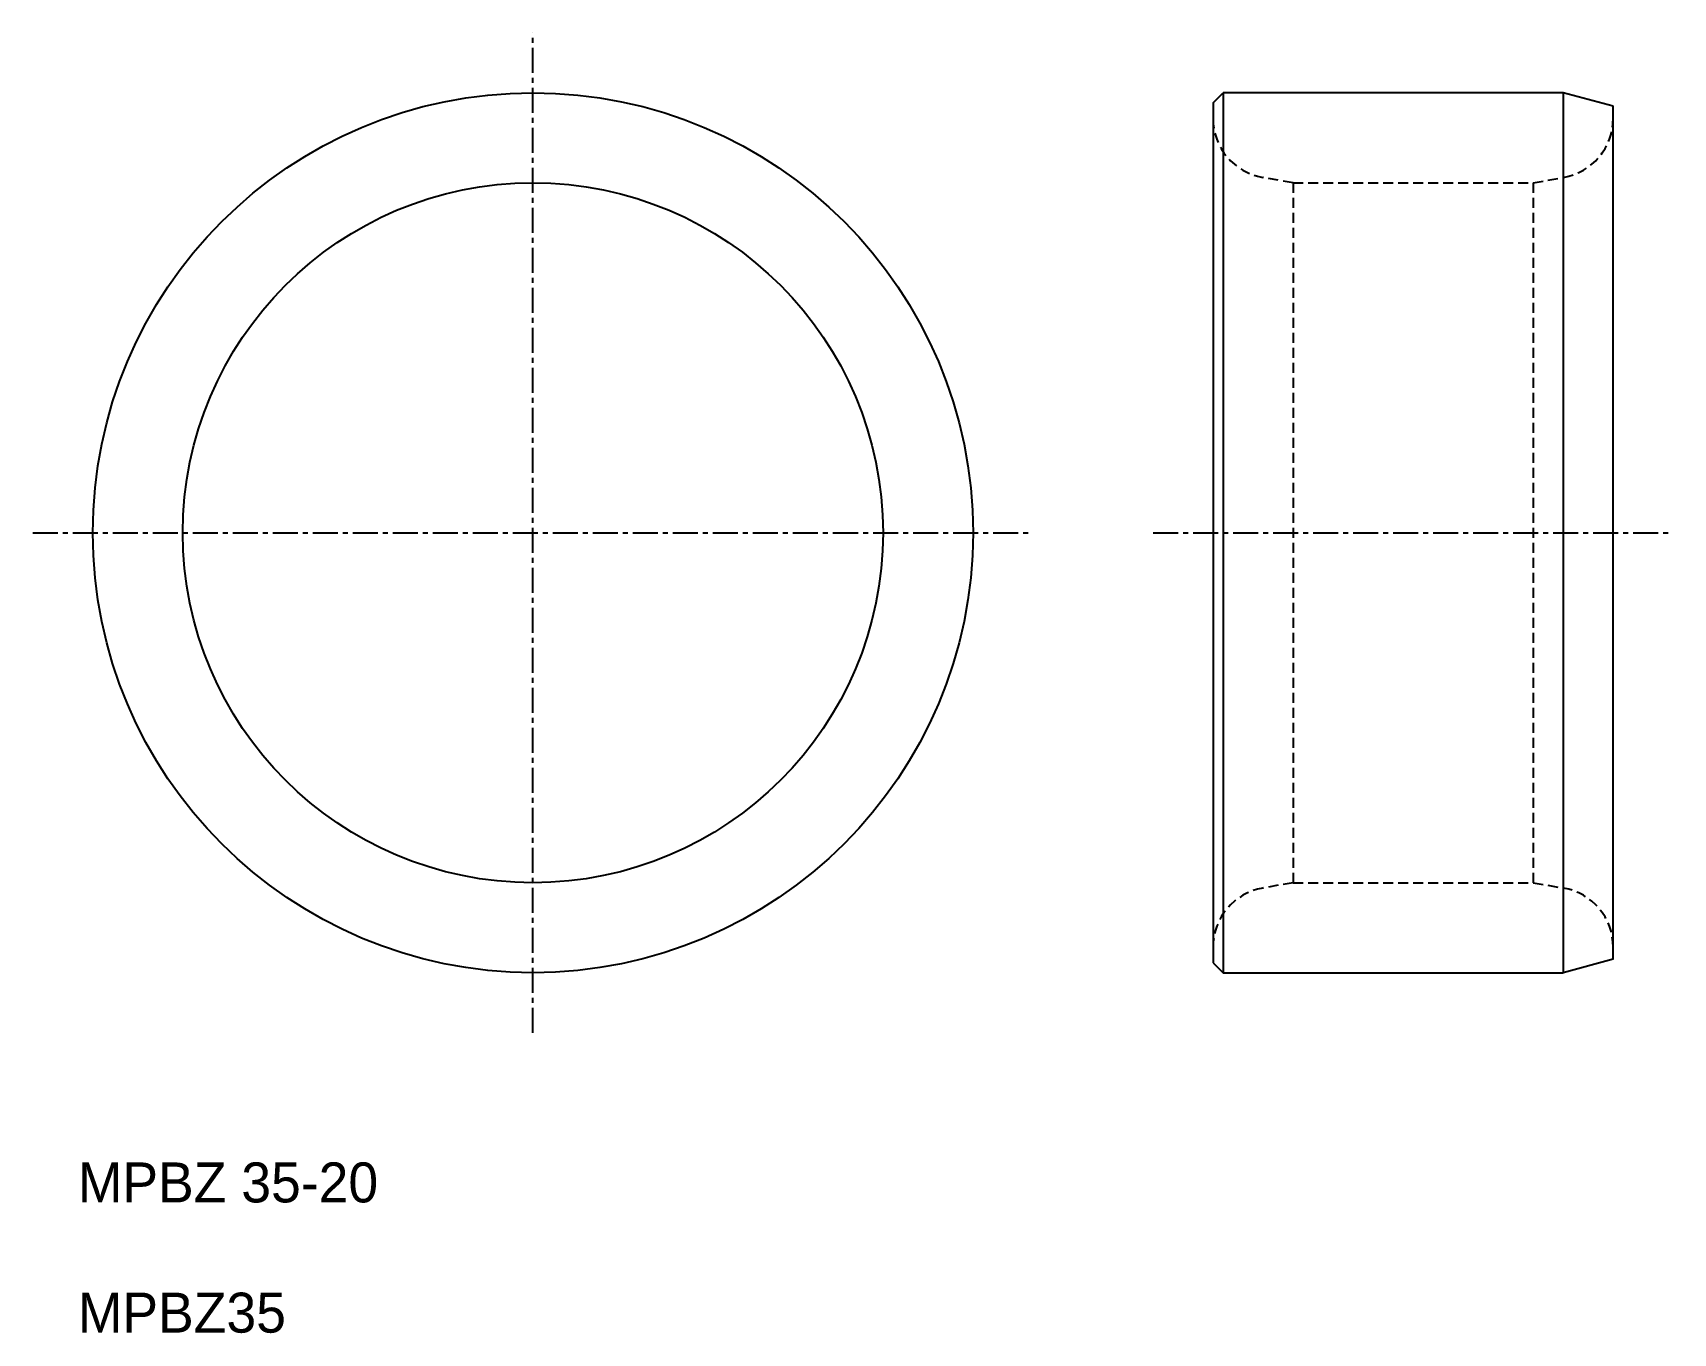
# Model space of a CAD drawing. Extents: x 18.4 to 100.4, y 42.8 to 107.8.
import ezdxf

# ---------------------------------------------------------------- set-up
doc = ezdxf.new("R2010")
doc.units = 0
doc.linetypes.add('CENTER', pattern=[2, 1.25, -0.25, 0.25, -0.25])
doc.linetypes.add('DASHED', pattern=[0.75, 0.5, -0.25])
doc.layers.get('0').update_dxf_attribs({"linetype": 'CONTINUOUS'})
doc.layers.add('CENTER', color=1, linetype='CENTER')

msp = doc.modelspace()

# ---------------------------------------------------------------- linework, layer by layer
at = {"color": 7, "linetype": 'CONTINUOUS'}
for p, q in [((77.438, 104.305), (77.938, 104.805)), ((77.438, 104.305), (77.438, 61.305)), ((77.938, 104.805), (77.938, 60.805)), ((94.938, 104.805), (77.938, 104.805)), ((94.938, 104.805), (94.938, 60.805)), ((97.438, 104.136), (94.938, 104.805)), ((97.438, 61.475), (97.438, 104.136)), ((77.438, 61.305), (77.938, 60.805)), ((77.938, 60.805), (94.938, 60.805)), ((97.438, 61.475), (94.938, 60.805))]:
    msp.add_line(p, q, dxfattribs=at)
at = {"color": 3, "linetype": 'DASHED'}
for p, q in [((81.438, 100.305), (79.917, 100.574)), ((81.438, 100.305), (81.438, 65.305)), ((81.438, 100.305), (93.438, 100.305)), ((93.438, 100.305), (94.959, 100.574)), ((93.438, 100.305), (93.438, 65.305)), ((81.438, 65.305), (79.917, 65.037)), ((81.438, 65.305), (93.438, 65.305)), ((93.438, 65.305), (94.959, 65.037))]:
    msp.add_line(p, q, dxfattribs=at)
at = {"color": 7, "linetype": 'CONTINUOUS'}
for radius in [22, 17.5]:
    msp.add_circle((43.438, 82.805), radius, dxfattribs=at)
at = {"color": 3, "linetype": 'DASHED'}
for centre, start, end in [((80.438, 103.528), 180, 260), ((94.438, 103.528), 280, 0), ((80.438, 62.083), 100, 180), ((94.438, 62.083), 0, 80)]:
    msp.add_arc(centre, 3, start, end, dxfattribs=at)
at = {"layer": 'CENTER', "color": 1, "linetype": 'CENTER'}
for p, q in [((43.438, 57.805), (43.438, 107.805)), ((18.438, 82.805), (68.438, 82.805)), ((74.438, 82.805), (100.438, 82.805))]:
    msp.add_line(p, q, dxfattribs=at)

# ---------------------------------------------------------------- texts
at = {"color": 7, "linetype": 'CONTINUOUS'}
for s, p in [('MPBZ 35-20', (20.688, 49.317)), ('MPBZ35', (20.688, 42.805))]:
    msp.add_text(s, height=2, dxfattribs=at).set_placement(p)

doc.saveas('drawing.dxf')
